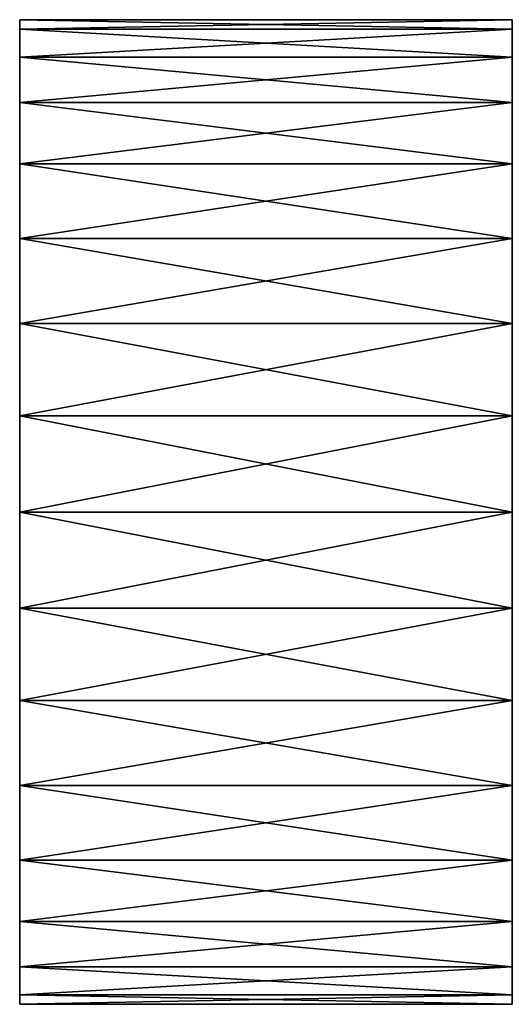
# Model space of a CAD drawing. Extents: x -0.0125 to 0.0125, y -0.025 to 0.025.
import ezdxf

# ---------------------------------------------------------------- set-up
doc = ezdxf.new("R2010")
doc.units = 0

# ---------------------------------------------------------------- blocks, each defined once
blk = doc.blocks.new('Cylinder')
mesh = blk.add_polyface()
corners = [(-0.0125, 0), (-0.0125, 0, 0.025), (-0.0125, 0.004877, 0.02452), (0.0125, 0, 0.025), (0.0125, 0), (0.0125, 0.004877, 0.02452), (-0.0125, 0.009567, 0.023097), (0.0125, 0.009567, 0.023097), (-0.0125, 0.013889, 0.020787), (0.0125, 0.013889, 0.020787), (-0.0125, 0.017678, 0.017678), (0.0125, 0.017678, 0.017678), (-0.0125, 0.020787, 0.013889), (0.0125, 0.020787, 0.013889), (-0.0125, 0.023097, 0.009567), (0.0125, 0.023097, 0.009567), (-0.0125, 0.02452, 0.004877), (0.0125, 0.02452, 0.004877), (-0.0125, 0.025), (0.0125, 0.025), (-0.0125, 0.02452, -0.004877), (0.0125, 0.02452, -0.004877), (-0.0125, 0.023097, -0.009567), (0.0125, 0.023097, -0.009567), (-0.0125, 0.020787, -0.013889), (0.0125, 0.020787, -0.013889), (-0.0125, 0.017678, -0.017678), (0.0125, 0.017678, -0.017678), (-0.0125, 0.013889, -0.020787), (0.0125, 0.013889, -0.020787), (-0.0125, 0.009567, -0.023097), (0.0125, 0.009567, -0.023097), (-0.0125, 0.004877, -0.02452), (0.0125, 0.004877, -0.02452), (-0.0125, 0, -0.025), (0.0125, 0, -0.025), (-0.0125, -0.004877, -0.02452), (0.0125, -0.004877, -0.02452), (-0.0125, -0.009567, -0.023097), (0.0125, -0.009567, -0.023097), (-0.0125, -0.013889, -0.020787), (0.0125, -0.013889, -0.020787), (-0.0125, -0.017678, -0.017678), (0.0125, -0.017678, -0.017678), (-0.0125, -0.020787, -0.013889), (0.0125, -0.020787, -0.013889), (-0.0125, -0.023097, -0.009567), (0.0125, -0.023097, -0.009567), (-0.0125, -0.02452, -0.004877), (0.0125, -0.02452, -0.004877), (-0.0125, -0.025), (0.0125, -0.025), (-0.0125, -0.02452, 0.004877), (0.0125, -0.02452, 0.004877), (-0.0125, -0.023097, 0.009567), (0.0125, -0.023097, 0.009567), (-0.0125, -0.020787, 0.013889), (0.0125, -0.020787, 0.013889), (-0.0125, -0.017678, 0.017678), (0.0125, -0.017678, 0.017678), (-0.0125, -0.013889, 0.020787), (0.0125, -0.013889, 0.020787), (-0.0125, -0.009567, 0.023097), (0.0125, -0.009567, 0.023097), (-0.0125, -0.004877, 0.02452), (0.0125, -0.004877, 0.02452)]
mesh.append_faces([[corners[k] for k in face] for face in [(0, 1, 2), (3, 4, 5), (1, 3, 2), (3, 5, 2), (0, 2, 6), (5, 4, 7), (2, 5, 6), (5, 7, 6), (0, 6, 8), (7, 4, 9), (6, 7, 8), (7, 9, 8), (0, 8, 10), (9, 4, 11), (8, 9, 10), (9, 11, 10), (0, 10, 12), (11, 4, 13), (10, 11, 12), (11, 13, 12), (0, 12, 14), (13, 4, 15), (12, 13, 14), (13, 15, 14), (0, 14, 16), (15, 4, 17), (14, 15, 16), (15, 17, 16), (0, 16, 18), (17, 4, 19), (16, 17, 18), (17, 19, 18), (0, 18, 20), (19, 4, 21), (18, 19, 20), (19, 21, 20), (0, 20, 22), (21, 4, 23), (20, 21, 22), (21, 23, 22), (0, 22, 24), (23, 4, 25), (22, 23, 24), (23, 25, 24), (0, 24, 26), (25, 4, 27), (24, 25, 26), (25, 27, 26), (0, 26, 28), (27, 4, 29), (26, 27, 28), (27, 29, 28), (0, 28, 30), (29, 4, 31), (28, 29, 30), (29, 31, 30), (0, 30, 32), (31, 4, 33), (30, 31, 32), (31, 33, 32), (0, 32, 34), (33, 4, 35), (32, 33, 34), (33, 35, 34), (0, 34, 36), (35, 4, 37), (34, 35, 36), (35, 37, 36), (0, 36, 38), (37, 4, 39), (36, 37, 38), (37, 39, 38), (0, 38, 40), (39, 4, 41), (38, 39, 40), (39, 41, 40), (0, 40, 42), (41, 4, 43), (40, 41, 42), (41, 43, 42), (0, 42, 44), (43, 4, 45), (42, 43, 44), (43, 45, 44), (0, 44, 46), (45, 4, 47), (44, 45, 46), (45, 47, 46), (0, 46, 48), (47, 4, 49), (46, 47, 48), (47, 49, 48), (0, 48, 50), (49, 4, 51), (48, 49, 50), (49, 51, 50), (0, 50, 52), (51, 4, 53), (50, 51, 52), (51, 53, 52), (0, 52, 54), (53, 4, 55), (52, 53, 54), (53, 55, 54), (0, 54, 56), (55, 4, 57), (54, 55, 56), (55, 57, 56), (0, 56, 58), (57, 4, 59), (56, 57, 58), (57, 59, 58), (0, 58, 60), (59, 4, 61), (58, 59, 60), (59, 61, 60), (0, 60, 62), (61, 4, 63), (60, 61, 62), (61, 63, 62), (0, 62, 64), (63, 4, 65), (62, 63, 64), (63, 65, 64), (0, 64, 1), (65, 4, 3), (64, 65, 1), (65, 3, 1)]])

msp = doc.modelspace()

# ---------------------------------------------------------------- block references
msp.add_blockref('Cylinder', (0, 0))

doc.saveas('drawing.dxf')
